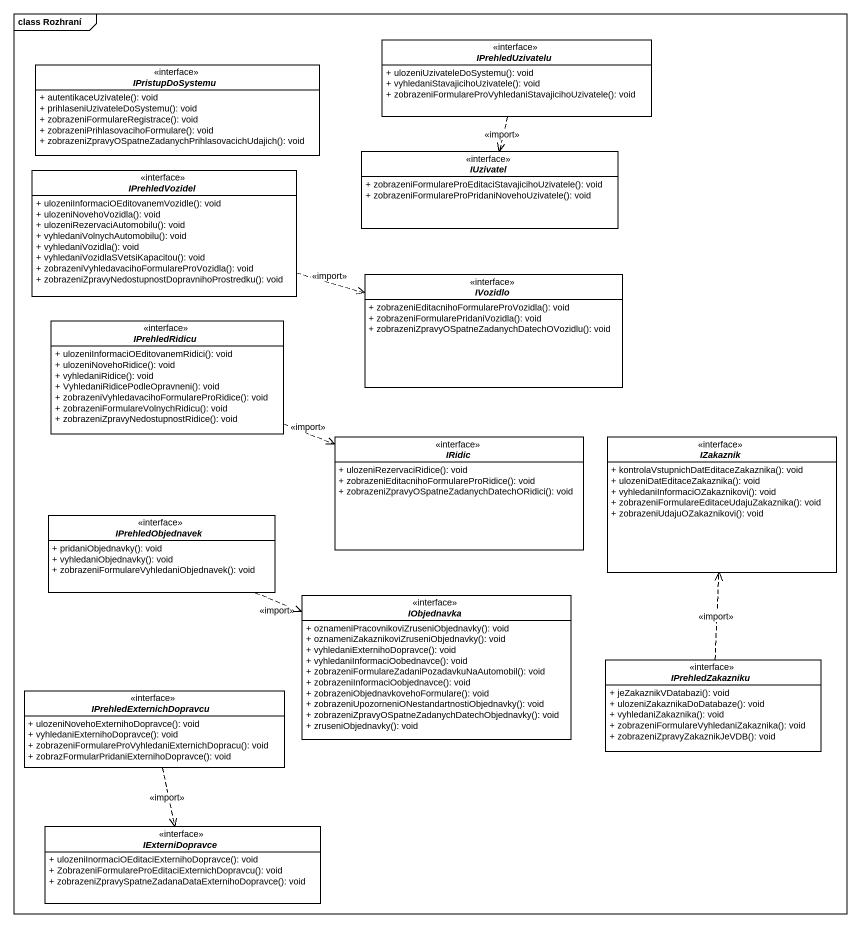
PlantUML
@startuml
mainframe class Rozhraní
hide circle
hide empty members
skinparam classAttributeIconSize 0
interface IPrehledUzivatelu <<interface>> {
  + ulozeniUzivateleDoSystemu(): void
  + vyhledaniStavajicihoUzivatele(): void
  + zobrazeniFormulareProVyhledaniStavajicihoUzivatele(): void
}
interface IPristupDoSystemu <<interface>> {
  + autentikaceUzivatele(): void
  + prihlaseniUzivateleDoSystemu(): void
  + zobrazeniFormulareRegistrace(): void
  + zobrazeniPrihlasovacihoFormulare(): void
  + zobrazeniZpravyOSpatneZadanychPrihlasovacichUdajich(): void
}
interface IPrehledVozidel <<interface>> {
  + ulozeniInformaciOEditovanemVozidle(): void
  + ulozeniNovehoVozidla(): void
  + ulozeniRezervaciAutomobilu(): void
  + vyhledaniVolnychAutomobilu(): void
  + vyhledaniVozidla(): void
  + vyhledaniVozidlaSVetsiKapacitou(): void
  + zobrazeniVyhledavacihoFormulareProVozidla(): void
  + zobrazeniZpravyNedostupnostDopravnihoProstredku(): void
}
interface IUzivatel <<interface>> {
  + zobrazeniFormulareProEditaciStavajicihoUzivatele(): void
  + zobrazeniFormulareProPridaniNovehoUzivatele(): void
}
interface IVozidlo <<interface>> {
  + zobrazeniEditacnihoFormulareProVozidla(): void
  + zobrazeniFormularePridaniVozidla(): void
  + zobrazeniZpravyOSpatneZadanychDatechOVozidlu(): void
}
interface IPrehledRidicu <<interface>> {
  + ulozeniInformaciOEditovanemRidici(): void
  + ulozeniNovehoRidice(): void
  + vyhledaniRidice(): void
  + VyhledaniRidicePodleOpravneni(): void
  + zobrazeniVyhledavacihoFormulareProRidice(): void
  + zobrazeniFormulareVolnychRidicu(): void
  + zobrazeniZpravyNedostupnostRidice(): void
}
interface IRidic <<interface>> {
  + ulozeniRezervaciRidice(): void
  + zobrazeniEditacnihoFormulareProRidice(): void
  + zobrazeniZpravyOSpatneZadanychDatechORidici(): void
}
interface IZakaznik <<interface>> {
  + kontrolaVstupnichDatEditaceZakaznika(): void
  + ulozeniDatEditaceZakaznika(): void
  + vyhledaniInformaciOZakaznikovi(): void
  + zobrazeniFormulareEditaceUdajuZakaznika(): void
  + zobrazeniUdajuOZakaznikovi(): void
}
interface IPrehledObjednavek <<interface>> {
  + pridaniObjednavky(): void
  + vyhledaniObjednavky(): void
  + zobrazeniFormulareVyhledaniObjednavek(): void
}
interface IObjednavka <<interface>> {
  + oznameniPracovnikoviZruseniObjednavky(): void
  + oznameniZakaznikoviZruseniObjednavky(): void
  + vyhledaniExternihoDopravce(): void
  + vyhledaniInformaciOobednavce(): void
  + zobrazeniFormulareZadaniPozadavkuNaAutomobil(): void
  + zobrazeniInformaciOobjednavce(): void
  + zobrazeniObjednavkovehoFormulare(): void
  + zobrazeniUpozorneniONestandartnostiObjednavky(): void
  + zobrazeniZpravyOSpatneZadanychDatechObjednavky(): void
  + zruseniObjednavky(): void
}
interface IPrehledZakazniku <<interface>> {
  + jeZakaznikVDatabazi(): void
  + ulozeniZakaznikaDoDatabaze(): void
  + vyhledaniZakaznika(): void
  + zobrazeniFormulareVyhledaniZakaznika(): void
  + zobrazeniZpravyZakaznikJeVDB(): void
}
interface IPrehledExternichDopravcu <<interface>> {
  + ulozeniNovehoExternihoDopravce(): void
  + vyhledaniExternihoDopravce(): void
  + zobrazeniFormulareProVyhledaniExternichDopracu(): void
  + zobrazFormularPridaniExternihoDopravce(): void
}
interface IExterniDopravce <<interface>> {
  + ulozeniInormaciOEditaciExternihoDopravce(): void
  + ZobrazeniFormulareProEditaciExternichDopravcu(): void
  + zobrazeniZpravySpatneZadanaDataExternihoDopravce(): void
}
IPrehledUzivatelu ..> IUzivatel : <<import>>
IPrehledVozidel .right.> IVozidlo : <<import>>
IPrehledRidicu .right.> IRidic : <<import>>
IPrehledObjednavek .right.> IObjednavka : <<import>>
IPrehledZakazniku .up.> IZakaznik : <<import>>
IPrehledExternichDopravcu ..> IExterniDopravce : <<import>>
@enduml
